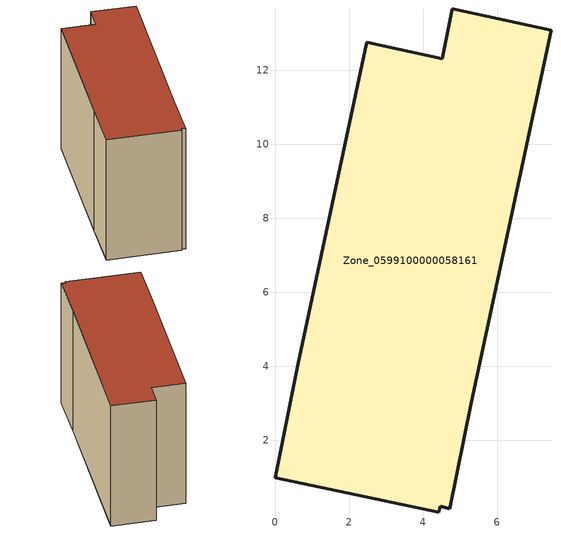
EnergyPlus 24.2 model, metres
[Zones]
Zone_0599100000058161
 floor ground (C_G): 0.61,4.03 2.48,12.75 4.51,12.31 4.79,13.65 7.46,13.08 5.29,3.01 4.73,0.14 4.47,0.22 4.42,0.06 0,0.99 z0
 wall outside (C_F): 5.29,3.01 7.46,13.08 4.79,13.65 4.51,12.31 2.48,12.75 0.61,4.03 0,0.99 4.42,0.06 4.47,0.22 4.73,0.14 5.29,3.01 z0:8.44
 roof outside (C_R): 4.47,0.22 4.73,0.14 5.29,3.01 7.46,13.08 4.79,13.65 4.51,12.31 2.48,12.75 0.61,4.03 0,0.99 4.42,0.06 z8.44
[BUILDING]
Pand.0599100000058161: North Axis=0; Terrain=City; Loads Convergence Tolerance Value=0.04; Temperature Convergence Tolerance Value=0.4; Solar Distribution=FullExterior; Maximum Number of Warmup Days=25; Minimum Number of Warmup Days=1
[Site:Location]
Rotterdam.The.Hague.AP_ZH_NLD Design_Conditions: Latitude=51.96; Longitude=4.45; Time Zone=1; Elevation=-4.5
[SITE:GROUNDTEMPERATURE:BUILDINGSURFACE]
18, 18, 18, 18, 18, 18, 18, 18, 18, 18, 18, 18
[MATERIAL] Thermal Absorptance=0.9; Solar Absorptance=0.7; Visible Absorptance=0.7
Name | Roughness | Thickness | Conductivity | Density | Specific Heat
G.TI.1975-1991 | MediumSmooth | 0.15 | 0.288461 | 540 | 1210
F.TI.1975-1991 | Rough | 0.3 | 0.230769 | 1920 | 840
R.TI.1975-1991 | MediumRough | 0.2 | 0.153846 | 1500 | 1000
[CONSTRUCTION]
C_G: G.TI.1975-1991
C_F: F.TI.1975-1991
C_R: R.TI.1975-1991
[ZONE]
Zone_0599100000058161: Type=1; Multiplier=1; Ceiling Height=Autocalculate; Volume=Autocalculate; Floor Area=autocalculate; Part of Total Floor Area=Yes
[ZONEINFILTRATION:DESIGNFLOWRATE]
Infil_Zone_0599100000058161: Zone or ZoneList or Space or SpaceList=Zone_0599100000058161; Schedule=AlwaysOn; Design Flow Rate Calculation Method=Flow/Area; Flow Rate per Floor Area=0.003; Constant Term Coefficient=1; Temperature Term Coefficient=0; Velocity Term Coefficient=0; Velocity Squared Term Coefficient=0
[HVACTEMPLATE:ZONE:IDEALLOADSAIRSYSTEM]
Zone_0599100000058161: Maximum Heating Supply Air Temperature=50; Minimum Cooling Supply Air Temperature=13; Maximum Heating Supply Air Humidity Ratio=0.0156; Minimum Cooling Supply Air Humidity Ratio=0.0077; Heating Limit=NoLimit; Cooling Limit=NoLimit; Dehumidification Control Type=ConstantSensibleHeatRatio; Cooling Sensible Heat Ratio=0.7; Dehumidification Setpoint=60; Humidification Control Type=None; Humidification Setpoint=30; Outdoor Air Method=None; Outdoor Air Flow Rate per Person=0.00944; Outdoor Air Flow Rate per Zone Floor Area=0; Outdoor Air Flow Rate per Zone=0; Demand Controlled Ventilation Type=None; Outdoor Air Economizer Type=NoEconomizer; Heat Recovery Type=None; Sensible Heat Recovery Effectiveness=0.7; Latent Heat Recovery Effectiveness=0.65
[ZONECONTROL:THERMOSTAT]
ThermostatControl_Zone_0599100000058161: Zone or ZoneList=Zone_0599100000058161; Control Type Schedule=DualSetpointControlType; Control 1=Thermostat_Zone_0599100000058161; Temperature Difference Between Cutout And Setpoint=0
[THERMOSTATSETPOINT:DUALSETPOINT]
Thermostat_Zone_0599100000058161: Heating Setpoint Temperature Schedule=HeatingSetpoint_Zone_0599100000058161; Cooling Setpoint Temperature Schedule=CoolingSetpoint_Zone_0599100000058161
[SCHEDULE:COMPACT]
HeatingSetpoint_Zone_0599100000058161: Through: 12/31, For: AllDays, Until: 24:00, 21
CoolingSetpoint_Zone_0599100000058161: Through: 12/31, For: AllDays, Until: 24:00, 24
DualSetpointControlType: Through: 12/31, For: AllDays, Until: 24:00, 4
AlwaysOn: Through: 12/31, For: AllDays, Until: 24:00, 1
